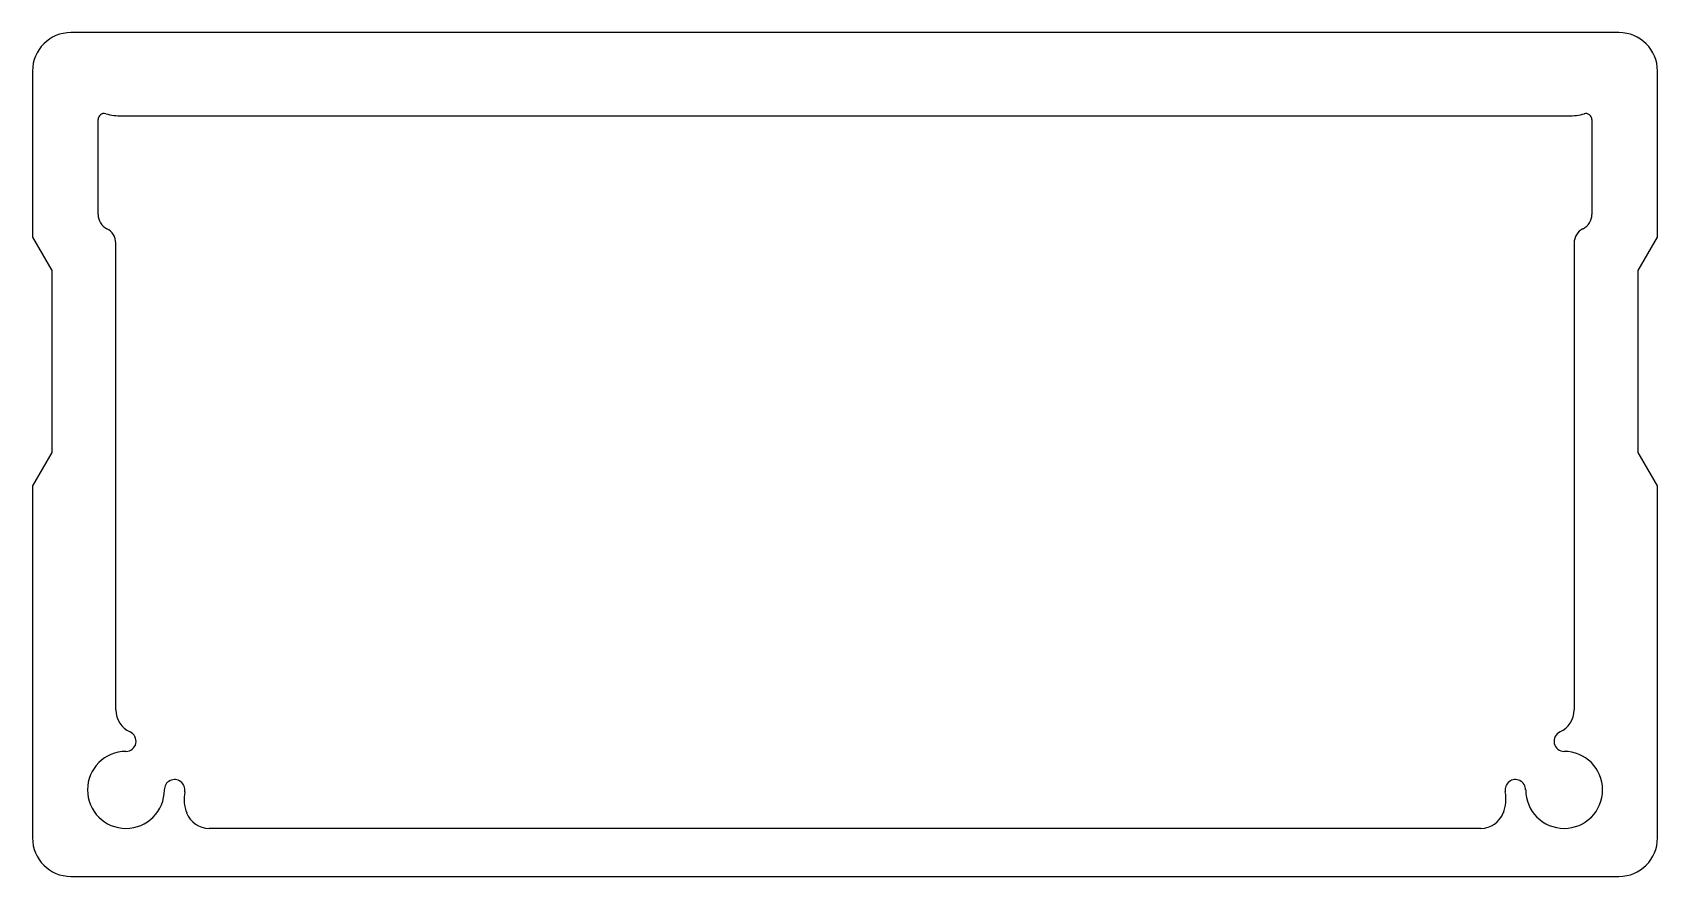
# Model space of a CAD drawing. Extents: x -63 to 44, y 10 to 66.
import ezdxf

# ---------------------------------------------------------------- set-up
doc = ezdxf.new("R2010")
doc.units = 0
doc.layers.get('0').update_dxf_attribs({"linetype": 'CONTINUOUS'})

msp = doc.modelspace()

# ---------------------------------------------------------------- linework, layer by layer
for p, q in [((41.8, 66.01), (-60.39, 66.01)), ((-62.93, 63.47), (-62.93, 52.51)), ((44.34, 52.51), (44.34, 63.47)), ((-58.59, 54.01), (-58.59, 60.27)), ((-57.03, 60.51), (38.45, 60.51)), ((40.01, 60.27), (40.01, 54.01)), ((-62.93, 52.51), (-61.66, 50.31)), ((-57.43, 21.32), (-57.43, 52.12)), ((38.84, 52.12), (38.84, 21.32)), ((43.07, 50.31), (44.34, 52.51)), ((-61.66, 50.31), (-61.66, 38.31)), ((43.07, 38.31), (43.07, 50.31)), ((-61.66, 38.31), (-62.93, 36.11)), ((44.34, 36.11), (43.07, 38.31)), ((-62.93, 36.11), (-62.93, 12.88)), ((44.34, 12.88), (44.34, 36.11)), ((32.68, 13.51), (-51.27, 13.51)), ((-60.39, 10.34), (41.8, 10.34))]:
    msp.add_line(p, q)
for centre, radius, start, end in [((-60.39, 63.47), 2.54, 90, 180), ((41.8, 63.47), 2.54, 0, 90), ((-58.2, 60.27), 0.397, 75.0746, 180), ((-57.03, 64.64), 4.13, 255.0746, 270), ((38.45, 64.64), 4.13, 270, 284.9254), ((39.61, 60.27), 0.397, 360, 104.9254), ((-57.54, 54.01), 1.06, 180, 243.2643), ((38.95, 54.01), 1.06, 296.7357, 360), ((-58.49, 52.12), 1.06, 0, 63.2643), ((39.9, 52.12), 1.06, 116.7357, 180), ((-55.84, 21.32), 1.59, 180, 245.8675), ((37.25, 21.32), 1.59, 294.1325, 360), ((-56.76, 19.26), 0.669, 270, 65.8675), ((38.18, 19.26), 0.669, 114.1325, 270), ((-56.76, 16.05), 2.54, 90, 360), ((38.18, 16.05), 2.54, 180, 90), ((-53.55, 16.05), 0.679, 349.157, 180), ((34.96, 16.05), 0.679, 0, 190.843), ((-50.37, 15.45), 2.55, 169.157, 201.1921), ((31.79, 15.45), 2.55, 338.8079, 10.843), ((-51.27, 15.1), 1.59, 201.1921, 270), ((32.68, 15.1), 1.59, 270, 338.8079), ((-60.39, 12.88), 2.54, 180, 270), ((41.8, 12.88), 2.54, 270, 0)]:
    msp.add_arc(centre, radius, start, end)

doc.saveas('drawing.dxf')
